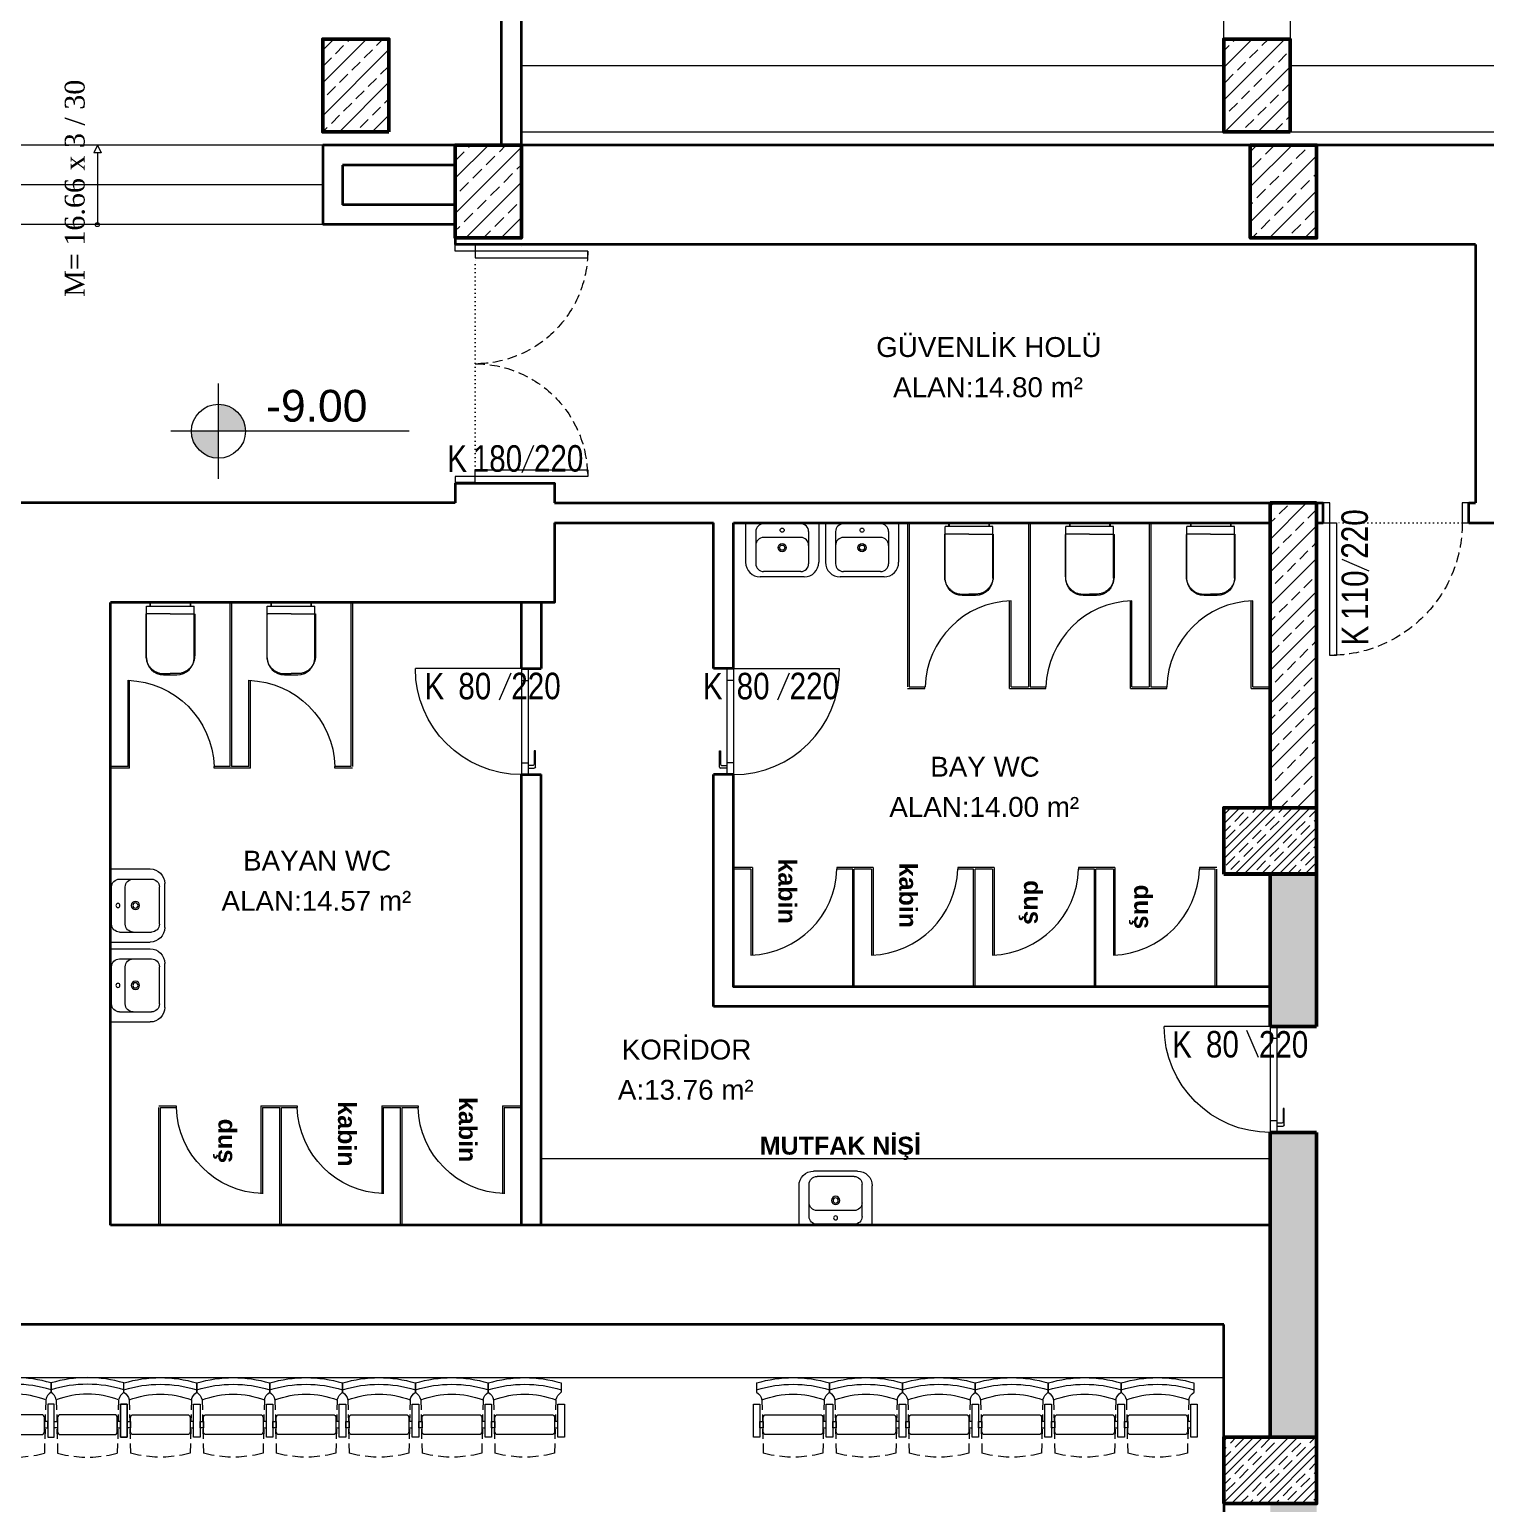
# Model space of a CAD drawing. Header units: millimetres. Extents: x -7453 to 3447, y 1740 to 11040.
# Drawn here: x -3210 to -2111, y 6289 to 7401 of the extents above; entities that cross this region are included whole.
import ezdxf
from ezdxf.enums import TextEntityAlignment as Align

# ---------------------------------------------------------------- set-up
doc = ezdxf.new("R2010")
doc.units = ezdxf.units.MM
doc.linetypes.add('ACAD_ISO07W100', pattern=[3, 0, -3])
doc.linetypes.add('DASHED', pattern=[0.75, 0.5, -0.25])
doc.layers.add('alan-İM', color=21, linetype='Continuous', plot=False)
for name, color, linetype, lineweight in [('betonarme-İM', 1, 'Continuous', 50), ('compact', 201, 'Continuous', 9), ('duvar-İM', 71, 'Continuous', 35), ('kapı-açılış-İM', 253, 'Continuous', 5), ('kapı-kesit-İM', 252, 'Continuous', 9), ('kapı-poz-İM', 115, 'Continuous', 0), ('kot-İM', 43, 'Continuous', 20), ('merdiven-İM', 251, 'Continuous', 20), ('tarama-b.a-İM', 8, 'Continuous', 9), ('tefriş-eşya-İM', 155, 'Continuous', 0), ('tefriş-vitrifiye-İM', 8, 'Continuous', 0), ('vitrifiye', 252, 'Continuous', 9), ('YAZI', 7, 'Continuous', 5), ('yazı-mekan-İM', 43, 'Continuous', 30)]:
    doc.layers.add(name, color=color, linetype=linetype, lineweight=lineweight)
doc.layers.add('kapıwc', color=3, linetype='Continuous')
doc.styles.add('ARIAL', font='arial.ttf')
doc.styles.get("Standard").update_dxf_attribs({"font": 'arial.ttf'})
doc.styles.add('YAZ-50', font='times.ttf', dxfattribs={"width": 0.9})
pattern_1 = [(45, (-88786.123, 105817.463), (-12.3743687, 12.3743687), []), (45, (-88773.749, 105817.463), (-12.3743687, 12.3743687), [8.75, -4.375])]

# ---------------------------------------------------------------- blocks, each defined once
blk = doc.blocks.new('konferans revit altlık_dwg_konf koltuk 2-393518-01_ 1_ KAT')
at = {"layer": 'tefriş-eşya-İM'}
for p, q in [((-0.235, -0.169), (-0.233, -0.242)), ((0.235, -0.169), (0.233, -0.242)), ((-0.232, -0.278), (-0.231, -0.33)), ((-0.225, -0.3), (-0.225, -0.41)), ((0.205, -0.28), (-0.205, -0.28)), ((0.225, -0.41), (0.225, -0.3)), ((0.232, -0.278), (0.231, -0.33)), ((-0.23, -0.388), (-0.228, -0.461)), ((-0.205, -0.43), (0.205, -0.43)), ((0.23, -0.388), (0.228, -0.461)), ((-0.227, -0.497), (-0.225, -0.57)), ((0.227, -0.497), (0.225, -0.57))]:
    blk.add_line(p, q, dxfattribs=at)
for points in [[(-0.275, -0.04), (-0.275, -0.093), (-0.275, -0.11)], [(0.275, -0.11), (0.275, -0.093), (0.275, -0.04)]]:
    blk.add_lwpolyline(points, dxfattribs=at)
for points in [[(-0.3, -0.2), (-0.3, -0.45), (-0.25, -0.45), (-0.25, -0.2)], [(0.25, -0.2), (0.25, -0.45), (0.3, -0.45), (0.3, -0.2)], [(-0.25, -0.33), (-0.225, -0.33), (-0.225, -0.38), (-0.25, -0.38)], [(0.25, -0.33), (0.225, -0.33), (0.225, -0.38), (0.25, -0.38)]]:
    blk.add_lwpolyline(points, close=True, dxfattribs=at)
for centre, radius, start, end in [((0, -0.966), 0.966, 73.4545, 106.5455), ((0, -0.961), 0.911, 72.4237, 107.5763), ((0, -0.961), 0.911, 72.4237, 107.5763), ((-0.324, -0.186), 0.0903, 11.16, 57.4402), ((0.324, -0.186), 0.0903, 122.5598, 168.84), ((0, -0.78), 0.655, 68.9609, 111.0391), ((-0.205, -0.3), 0.02, 90, 180), ((0.205, -0.3), 0.02, 0, 90), ((-0.205, -0.41), 0.02, 180, 270), ((0.205, -0.41), 0.02, 270, 0), ((0, 0.259), 0.859, 254.8129, 260.3355), ((0, 0.259), 0.859, 263.0968, 268.6194), ((0, 0.259), 0.859, 271.3806, 276.9032), ((0, 0.259), 0.859, 279.6645, 285.1871)]:
    blk.add_arc(centre, radius, start, end, dxfattribs=at)
blk = doc.blocks.new('KOLON KONFERANS')
at = {"layer": 'tarama-b.a-İM'}
h = blk.add_hatch(dxfattribs=at)
h.set_pattern_fill('ANSI33', color=256, scale=75, style=0)
h.set_pattern_definition([(45, (5, 1e-11), (-13.258252, 13.258252), []), (45, (18.258, 1e-11), (-13.258252, 13.258252), [9.375, -4.6875])])
h.paths.add_polyline_path([(32481, -70108.1), (32431, -70108.1), (32431, -70178.1), (32481, -70178.1)])
h = blk.add_hatch(dxfattribs=at)
h.set_pattern_fill('ANSI33', color=256, scale=75, style=0)
h.set_pattern_definition([(45, (-6191.761, 28331.088), (-13.258252, 13.258252), []), (45, (-6178.503, 28331.088), (-13.258252, 13.258252), [9.375, -4.6875])])
h.paths.add_polyline_path([(33031, -70108.1), (33081, -70108.1), (33081, -70178.1), (33031, -70178.1)])
h = blk.add_hatch(dxfattribs=at)
h.set_pattern_fill('ANSI33', color=256, scale=75, style=0)
h.set_pattern_definition([(45, (-6191.761, 28381.088), (-13.258252, 13.258252), []), (45, (-6178.503, 28381.088), (-13.258252, 13.258252), [9.375, -4.6875])])
h.paths.add_polyline_path([(33011, -70658.1), (33011, -70608.1), (33081, -70608.1), (33081, -70658.1)])
h = blk.add_hatch(dxfattribs=at)
h.set_pattern_fill('ANSI33', color=256, scale=75, style=0)
h.set_pattern_definition([(45, (-6191.761, 28366.088), (-13.258252, 13.258252), []), (45, (-6178.503, 28366.088), (-13.258252, 13.258252), [9.375, -4.6875])])
h.paths.add_polyline_path([(33011, -71133.1), (33011, -71083.1), (33081, -71083.1), (33081, -71133.1)])
at = {"layer": 'betonarme-İM'}
blk.add_lwpolyline([(32481, -70108.1), (32431, -70108.1), (32431, -70178.1), (32481, -70178.1)], close=True, dxfattribs=at)
at = {"layer": 'betonarme-İM', "elevation": 0}
for points in [[(33031, -70108.1), (33081, -70108.1), (33081, -70178.1), (33031, -70178.1)], [(33011, -70658.1), (33011, -70608.1), (33081, -70608.1), (33081, -70658.1)], [(33011, -71133.1), (33011, -71083.1), (33081, -71083.1), (33081, -71133.1)]]:
    blk.add_lwpolyline(points, close=True, dxfattribs=at)
blk = doc.blocks.new('SOYUNMA DUŞ KABİN')
at = {"layer": 'compact'}
for p, q in [((10369.6, 1284.5), (10369.6, 1297.6)), ((10370.8, 1283.3), (10370.8, 1297.6)), ((10369.6, 1284.5), (10304.6, 1284.5)), ((10370.8, 1283.3), (10304.6, 1283.3)), ((10369.6, 1207.6), (10369.6, 1219.5)), ((10370.8, 1219.5), (10369.6, 1219.5)), ((10370.8, 1206.4), (10370.8, 1219.5)), ((10280.8, 1207.6), (10369.6, 1207.6)), ((10280.8, 1206.4), (10369.6, 1206.4))]:
    blk.add_line(p, q, dxfattribs=at)
blk.add_arc((10371.7, 1286.6), 67.1, 181.8059, 268.1941, dxfattribs=at)
blk = doc.blocks.new('kapıwc')
at = {"layer": 'kapıwc', "lineweight": 18}
for p, q in [((0, 80), (5, 80)), ((0, 0), (0, 80)), ((5, 0), (5, 80)), ((0, 71.1), (5, 71.1)), ((5, 75.2), (9.7, 75.2)), ((8.8, 73), (5, 73)), ((9.7, 62), (9.7, 72.1)), ((10.6, 74.3), (10.6, 62)), ((10.6, 62), (9.7, 62)), ((0, 0), (-80, 0)), ((0, 8.9), (5, 8.9)), ((0, 0), (5, 0))]:
    blk.add_line(p, q, dxfattribs=at)
for centre, radius, start, end in [((0, 0), 80, 90, 180), ((8.8, 72.1), 0.889, 0, 90), ((9.7, 74.3), 0.889, 0, 90)]:
    blk.add_arc(centre, radius, start, end, dxfattribs=at)
blk = doc.blocks.new('DAİRE ETİKET İM')
at = {"layer": 'yazı-mekan-İM', "style": 'ARIAL'}
blk.add_attdef('DAİRENO', text='', height=15, dxfattribs=at).set_placement((50, 2.8), align=Align.CENTER)
at = {"layer": 'yazı-mekan-İM'}
blk.add_attdef('ALAN:', text='', height=15, dxfattribs=at).set_placement((49.4, -27.6), align=Align.CENTER)
blk = doc.blocks.new('kot plan 100')
h = blk.add_hatch(color=256)
h.paths.add_polyline_path([(0, 20.4), (0, 0), (20.4, 0, 0.414214)])
h.paths.add_polyline_path([(0, 0), (-20.4, 0, 0.414214), (0, -20.4)])
at = {"ltscale": 500}
for points in [[(0, -36), (0, 36)], [(144, 0), (-36, 0)]]:
    blk.add_lwpolyline(points, dxfattribs=at)
blk.add_circle((0, 0), 20.4)
at = {"style": 'ARIAL'}
blk.add_attdef('INCE_KOT', (36, 7.2), '', height=36, dxfattribs=at)
blk.add_attdef('KALIN_KOT', text='', height=36, dxfattribs=at).set_placement((36, -7.2), align=Align.TOP_LEFT)
blk = doc.blocks.new('KAPI ETİKET 100')
blk.add_lwpolyline([(-19.9, 65.2), (0.6, 56.3)])
at = {"width": 0.8}
blk.add_attdef('000', text='', height=20, rotation=90, dxfattribs=at).set_placement((-20.2, 84.1), align=Align.TOP_CENTER)
blk.add_attdef('000', text='', height=20, rotation=90, dxfattribs=at).set_placement((-0.1, 37.9), align=Align.CENTER)
blk.add_attdef('K', text='', height=20, rotation=90, dxfattribs=at).set_placement((-10, 7.5), align=Align.MIDDLE_CENTER)
blk = doc.blocks.new('15-180')
at = {"layer": 'duvar-İM'}
for points in [[(0, 15), (0, 0)], [(180, 15), (180, 0)]]:
    blk.add_lwpolyline(points, dxfattribs=at)
at = {"layer": 'kapı-açılış-İM', "linetype": 'ACAD_ISO07W100'}
blk.add_line((10, 15), (170, 15), dxfattribs=at)
at = {"layer": 'kapı-açılış-İM', "color": 30, "linetype": 'DASHED', "ltscale": 15}
for centre, radius, start, end in [((5.3, 15.1), 84.7, 359.9255, 90.1801), ((175, 15), 85, 90, 180)]:
    blk.add_arc(centre, radius, start, end, dxfattribs=at)
at = {"layer": 'kapı-kesit-İM', "color": 30}
for points in [[(5, 15), (10, 15), (10, 100), (5, 100)], [(175, 15), (170, 15), (170, 100), (175, 100)]]:
    blk.add_lwpolyline(points, close=True, dxfattribs=at)
at = {"layer": 'kapı-kesit-İM', "color": 84}
for points in [[(5, 0), (0, 0), (0, 15), (5, 15)], [(175, 0), (180, 0), (180, 15), (175, 15)]]:
    blk.add_lwpolyline(points, close=True, dxfattribs=at)
blk = doc.blocks.new('VİT-B-KLOZET')
at = {"layer": 'vitrifiye'}
for p, q in [((-16.8, 44.1), (-16.5, 44.6)), ((-16.5, 44.6), (-16.2, 45.1)), ((-16.2, 45.1), (-15.9, 45.6)), ((-15.9, 45.6), (-15.5, 46)), ((-15.5, 46), (-15.2, 46.4)), ((-15.2, 46.4), (-14.9, 46.8)), ((-14.9, 46.8), (-14.5, 47.1)), ((-14.5, 47.1), (-14.1, 47.5)), ((-14.1, 47.5), (-13.7, 47.9)), ((-13.7, 47.9), (-13.3, 48.2)), ((-13.3, 48.2), (-12.8, 48.6)), ((-12.8, 48.6), (-12.4, 48.9)), ((-12.4, 48.9), (-11.9, 49.2)), ((-11.9, 49.2), (-11.4, 49.5)), ((-11.4, 49.5), (-10.9, 49.7)), ((-10.9, 49.7), (-10.4, 50)), ((-10.4, 50), (-9.8, 50.2)), ((-9.8, 50.2), (-9.3, 50.4)), ((-9.3, 50.4), (-8.8, 50.5)), ((-8.8, 50.5), (-8.2, 50.7)), ((-8.2, 50.7), (-7.7, 50.8)), ((-7.7, 50.8), (-7.1, 50.9)), ((-7.1, 50.9), (-6.5, 51)), ((-6.5, 51), (-6.2, 51)), ((-6.2, 51), (-5.8, 51)), ((-5.8, 51), (-5.4, 51)), ((-5.4, 51), (-5.1, 51)), ((-5.1, 51), (-0.1, 51)), ((5, 52), (-5, 52)), ((5, 52), (-5, 52)), ((4.9, 51), (-0.1, 51)), ((5.3, 51), (4.9, 51)), ((5.7, 51), (5.3, 51)), ((6.1, 51), (5.7, 51)), ((6.4, 51), (6.1, 51)), ((7, 50.9), (6.4, 51)), ((7.6, 50.8), (7, 50.9)), ((8.1, 50.7), (7.6, 50.8)), ((8.7, 50.5), (8.1, 50.7)), ((9.2, 50.4), (8.7, 50.5)), ((9.7, 50.2), (9.2, 50.4)), ((10.2, 50), (9.7, 50.2)), ((10.7, 49.7), (10.2, 50)), ((11.3, 49.5), (10.7, 49.7)), ((11.8, 49.2), (11.3, 49.5)), ((12.2, 48.9), (11.8, 49.2)), ((12.7, 48.6), (12.2, 48.9)), ((13.2, 48.2), (12.7, 48.6)), ((13.6, 47.9), (13.2, 48.2)), ((14, 47.5), (13.6, 47.9)), ((14.4, 47.1), (14, 47.5)), ((14.7, 46.9), (14.4, 47.1)), ((14.9, 46.6), (14.7, 46.9)), ((15.2, 46.3), (14.9, 46.6)), ((15.4, 46), (15.2, 46.3)), ((15.8, 45.6), (15.4, 46)), ((16.1, 45.1), (15.8, 45.6)), ((16.4, 44.6), (16.1, 45.1)), ((16.7, 44.1), (16.4, 44.6)), ((-18.5, 37.6), (-18.4, 38.2)), ((-18.5, 6.3), (-18.5, 37.6)), ((-18.4, 39.3), (-18.3, 39.9)), ((-18.4, 38.8), (-18.4, 39.3)), ((-18.4, 38.2), (-18.4, 38.8)), ((-18.3, 39.9), (-18.2, 40.4)), ((-18.2, 40.4), (-18, 41)), ((-18, 41), (-17.9, 41.5)), ((-18, 39), (-18, 0)), ((-17.9, 41.5), (-17.7, 42.1)), ((-17.7, 42.1), (-17.5, 42.6)), ((-17.5, 42.6), (-17.3, 43.1)), ((-17.3, 43.1), (-17.1, 43.6)), ((-17.1, 43.6), (-16.8, 44.1)), ((16.9, 43.6), (16.7, 44.1)), ((17.2, 43.1), (16.9, 43.6)), ((17.4, 42.6), (17.2, 43.1)), ((17.6, 42.1), (17.4, 42.6)), ((17.8, 41.5), (17.6, 42.1)), ((17.9, 41), (17.8, 41.5)), ((18, 40.4), (17.9, 41)), ((18.2, 39.9), (18, 40.4)), ((18, 39), (18, 0)), ((18.2, 39.3), (18.2, 39.9)), ((18.3, 38.8), (18.2, 39.3)), ((18.3, 38.2), (18.3, 38.8)), ((18.3, 37.6), (18.3, 38.2)), ((18.3, 6.3), (18.3, 37.6)), ((-18.5, 6.2), (-18.5, 6.3)), ((-18.4, 6.1), (-18.5, 6.2)), ((-18.4, 6), (-18.4, 6.1)), ((-18.3, 6), (-18.4, 6)), ((-18.3, 5.9), (-18.3, 6)), ((-18.2, 5.9), (-18.3, 5.9)), ((-18.2, 5.8), (-18.2, 5.9)), ((-18.1, 5.8), (-18.2, 5.8)), ((-18, 5.8), (-18.1, 5.8)), ((-18.1, 5.8), (-18.1, 5.8)), ((-18, 5.8), (-18, 5.8)), ((-18, 5.8), (-17.9, 5.8)), ((18, 0), (-18, 0)), ((-17.9, 5.8), (-17.8, 5.8)), ((-17.9, 5.8), (-17.9, 5.8)), ((-17.8, 5.9), (-17.7, 5.9)), ((-17.8, 5.8), (-17.8, 5.9)), ((-17.7, 5.9), (-17.7, 5.9)), ((-17.7, 5.9), (-17.7, 5.9)), ((-17.6, 5.9), (-17.7, 5.9)), ((-17.5, 5.9), (-17.6, 5.9)), ((-17.4, 5.9), (-17.5, 5.9)), ((-17.3, 5.9), (-17.4, 5.9)), ((-17.2, 5.9), (-17.3, 5.9)), ((-17.1, 5.9), (-17.2, 5.9)), ((-16.9, 5.9), (-17.1, 5.9)), ((-11.3, 5.9), (-16.9, 5.9)), ((-5.7, 5.9), (-11.3, 5.9)), ((-0.1, 5.9), (-5.7, 5.9)), ((-0.1, 6), (-0.1, 6)), ((-0.1, 6), (-0.1, 6)), ((-0.1, 5.9), (5.6, 5.9)), ((5.6, 5.9), (11.2, 5.9)), ((11.2, 5.9), (16.8, 5.9)), ((16.8, 5.9), (16.9, 5.9)), ((16.9, 5.9), (17.1, 5.9)), ((17.1, 5.9), (17.2, 5.9)), ((17.2, 5.9), (17.3, 5.9)), ((17.3, 5.9), (17.4, 5.9)), ((17.4, 5.9), (17.5, 5.9)), ((17.5, 5.9), (17.6, 5.9)), ((17.5, 5.9), (17.5, 5.9)), ((17.6, 5.9), (17.6, 5.9)), ((17.7, 5.9), (17.6, 5.9)), ((17.7, 5.8), (17.7, 5.9)), ((17.7, 5.8), (17.7, 5.8)), ((17.8, 5.8), (17.7, 5.8)), ((17.8, 5.8), (17.9, 5.8)), ((17.8, 5.8), (17.8, 5.8)), ((17.9, 5.8), (17.9, 5.8)), ((17.9, 5.8), (18, 5.8)), ((18, 5.8), (18.1, 5.9)), ((18, 5.8), (18, 5.8)), ((18.1, 5.9), (18.2, 5.9)), ((18.2, 5.9), (18.2, 6)), ((18.2, 6), (18.3, 6)), ((18.3, 6.2), (18.3, 6.3)), ((18.3, 6.1), (18.3, 6.2)), ((18.3, 6), (18.3, 6.1))]:
    blk.add_line(p, q, dxfattribs=at)
for points in [[(-15.3, -2.8), (-15.3, 0)], [(-15, -2.8), (-15, 0)], [(15, -2.8), (15, 0)], [(15.3, -2.8), (15.3, 0)]]:
    blk.add_lwpolyline(points, dxfattribs=at)
for centre, start, end in [((-5, 39), 90, 180), ((-5, 39), 90, 180), ((5, 39), 0, 90), ((5, 39), 0, 18.901), ((5, 39), 0, 18.901)]:
    blk.add_arc(centre, 13, start, end, dxfattribs=at)
blk = doc.blocks.new('compact')
at = {"layer": 'compact'}
for p, q in [((123.8, 73.1), (123.8, 86.2)), ((125, 71.9), (125, 86.2)), ((123.8, 73.1), (58.8, 73.1)), ((125, 71.9), (58.8, 71.9)), ((123.8, -3.8), (123.8, 8.1)), ((125, 8.1), (123.8, 8.1)), ((125, -5), (125, 8.1)), ((0, -3.8), (123.8, -3.8)), ((0, -5), (123.8, -5))]:
    blk.add_line(p, q, dxfattribs=at)
blk.add_arc((125.9, 75.2), 67.1, 181.8059, 268.1941, dxfattribs=at)
blk = doc.blocks.new('okul 15-110')
at = {"layer": 'duvar-İM'}
for points in [[(0, 15), (0, 0)], [(110, 15), (110, 0)]]:
    blk.add_lwpolyline(points, dxfattribs=at)
at = {"layer": 'kapı-açılış-İM', "linetype": 'ACAD_ISO07W100'}
blk.add_line((105, 15), (10, 15), dxfattribs=at)
at = {"layer": 'kapı-açılış-İM', "color": 30, "linetype": 'DASHED', "ltscale": 15}
blk.add_arc((5, 15), 100, 0, 90, dxfattribs=at)
at = {"layer": 'kapı-kesit-İM', "color": 30}
blk.add_lwpolyline([(5, 15), (10, 15), (10, 115), (5, 115)], close=True, dxfattribs=at)
at = {"layer": 'kapı-kesit-İM', "color": 84}
for points in [[(5, 0), (0, 0), (0, 15), (5, 15)], [(110, 0), (105, 0), (105, 15), (110, 15)]]:
    blk.add_lwpolyline(points, close=True, dxfattribs=at)
blk = doc.blocks.new('VİT-55lik-LAV')
at = {"layer": 'vitrifiye'}
for p, q in [((0, 0), (0, -29.75)), ((0, 0), (0, -29.75)), ((55.25, 0), (55.25, -29.75)), ((7.65, -6.63), (7.65, -30.855)), ((47.6, -6.63), (47.6, -30.855))]:
    blk.add_line(p, q, dxfattribs=at)
at = {"layer": 'vitrifiye', "linetype": 'Continuous'}
for p, q in [((55.25, 0), (0, 0)), ((41.65, -0.68), (13.6, -0.68)), ((41.65, -11.05), (13.6, -11.05)), ((44.2, -40.8), (11.05, -40.8)), ((41.65, -36.805), (13.6, -36.805))]:
    blk.add_line(p, q, dxfattribs=at)
at = {"layer": 'vitrifiye'}
for centre, radius in [((27.625, -5.525), 1.53), ((27.625, -18.7), 3.103), ((27.625, -18.7), 1.955)]:
    blk.add_circle(centre, radius, dxfattribs=at)
for centre, radius, start, end in [((13.6, -6.63), 5.95, 90, 180), ((13.6, -17), 5.95, 90, 180), ((41.65, -6.63), 5.95, 0, 90), ((41.65, -17), 5.95, 0, 90), ((11.05, -29.75), 11.05, 180, 270), ((11.05, -29.75), 11.05, 180, 270), ((13.6, -30.855), 5.95, 180, 270), ((41.65, -30.855), 5.95, 270, 0), ((44.2, -29.75), 11.05, 270, 0)]:
    blk.add_arc(centre, radius, start, end, dxfattribs=at)

msp = doc.modelspace()

# ---------------------------------------------------------------- hatches: boundary and pattern name
at = {"layer": 'tarama-b.a-İM'}
h = msp.add_hatch(dxfattribs=at)
h.set_pattern_fill('ANSI33', color=256, scale=70, style=0)
h.set_pattern_definition(pattern_1)
h.paths.add_polyline_path([(-2988.78, 7323.56), (-2938.78, 7323.56), (-2938.78, 7393.56), (-2988.78, 7393.56)])
h = msp.add_hatch(dxfattribs=at)
h.set_pattern_fill('ANSI33', color=256, scale=70, style=0)
h.set_pattern_definition(pattern_1)
h.paths.add_polyline_path([(-2308.78, 7323.56), (-2258.78, 7323.56), (-2258.78, 7393.56), (-2308.78, 7393.56)])
h = msp.add_hatch(dxfattribs=at)
h.set_pattern_fill('ANSI33', color=256, scale=70, style=0)
h.set_pattern_definition([(45, (-91498.535, 104792.777), (-12.3743687, 12.3743687), []), (45, (-91486.16, 104792.777), (-12.3743687, 12.3743687), [8.75, -4.375])])
h.paths.add_polyline_path([(-2273.78, 7043.56), (-2273.78, 6813.56), (-2238.78, 6813.56), (-2238.78, 7043.56)])
h = msp.add_hatch(dxfattribs=at)
h.set_pattern_fill('ANSI33', color=256, scale=70, style=0)
h.set_pattern_definition([(45, (-91498.535, 104792.777), (-12.3743687, 12.3743687), []), (45, (-91486.16, 104792.777), (-12.3743687, 12.3743687), [8.75, -4.375])])
h.paths.add_polyline_path([(-2273.78, 7043.56), (-2273.78, 6813.56), (-2238.78, 6813.56), (-2238.78, 7043.56)])
h = msp.add_hatch(dxfattribs=at)
h.set_pattern_fill('ANSI33', color=256, scale=75, style=0)
h.set_pattern_definition([(45, (-41511.535, 105802.777), (-13.258252, 13.258252), []), (45, (-41498.276, 105802.777), (-13.258252, 13.258252), [9.375, -4.6875])])
h.paths.add_polyline_path([(-2308.78, 6763.56), (-2308.78, 6813.56), (-2238.78, 6813.56), (-2238.78, 6763.56)])
h = msp.add_hatch(dxfattribs=at)
h.set_pattern_fill('ANSI33', color=256, scale=75, style=0)
h.set_pattern_definition([(45, (-12414.44, 142253.633), (-13.2582521, 13.2582521), []), (45, (-12401.181, 142253.633), (-13.2582521, 13.2582521), [9.375, -4.6875])])
h.paths.add_polyline_path([(-2238.78, 6763.56), (-2273.78, 6763.56), (-2273.78, 6648.56), (-2238.78, 6648.56)])
h.paths.add_polyline_path([(-2238.78, 6338.56), (-2273.78, 6338.56), (-2273.78, 6568.56), (-2238.78, 6568.56)])
h.paths.add_polyline_path([(-2238.78, 5871.06), (-2273.78, 5871.06), (-2273.78, 6288.56), (-2238.78, 6288.56)])
h.paths.add_polyline_path([(-2238.78, 5403.56), (-2273.78, 5403.56), (-2273.78, 5821.06), (-2238.78, 5821.06)])
h.paths.add_polyline_path([(-2238.78, 4928.56), (-2273.78, 4928.56), (-2273.78, 5353.56), (-2238.78, 5353.56)])
h.paths.add_polyline_path([(-2238.78, 4583.56), (-2273.78, 4583.56), (-2273.78, 4878.56), (-2238.78, 4878.56)])
h.paths.add_polyline_path([(-2238.78, 4448.56), (-2273.78, 4448.56), (-2273.78, 4473.56), (-2238.78, 4473.56)])
h = msp.add_hatch(dxfattribs=at)
h.set_pattern_fill('ANSI33', color=256, scale=75, style=0)
h.set_pattern_definition([(45, (-12379.44, 129454.781), (-13.2582521, 13.2582521), []), (45, (-12366.181, 129454.781), (-13.2582521, 13.2582521), [9.375, -4.6875])])
h.paths.add_polyline_path([(-2238.78, 6648.56), (-2273.78, 6648.56), (-2273.78, 6763.56), (-2238.78, 6763.56)])
h.paths.add_polyline_path([(-2238.78, 6338.56), (-2273.78, 6338.56), (-2273.78, 6568.56), (-2238.78, 6568.56)])
h.paths.add_polyline_path([(-2238.78, 5871.06), (-2273.78, 5871.06), (-2273.78, 6288.56), (-2238.78, 6288.56)])
h.paths.add_polyline_path([(-2238.78, 5403.56), (-2273.78, 5403.56), (-2273.78, 5821.06), (-2238.78, 5821.06)])
h.paths.add_polyline_path([(-2238.78, 4928.56), (-2273.78, 4928.56), (-2273.78, 5353.56), (-2238.78, 5353.56)])
h.paths.add_polyline_path([(-2238.78, 4583.56), (-2273.78, 4583.56), (-2273.78, 4878.56), (-2238.78, 4878.56)])
h.paths.add_polyline_path([(-2273.78, 4448.56), (-2253.78, 4448.56), (-2253.78, 4448.56), (-2238.78, 4448.56), (-2238.78, 4473.56), (-2273.78, 4473.56)])
h = msp.add_hatch(dxfattribs=at)
h.set_pattern_fill('ANSI33', color=256, scale=75, style=0)
h.set_pattern_definition([(45, (-41511.535, 105787.777), (-13.258252, 13.258252), []), (45, (-41498.276, 105787.777), (-13.258252, 13.258252), [9.375, -4.6875])])
h.paths.add_polyline_path([(-2308.78, 6288.56), (-2308.78, 6338.56), (-2238.78, 6338.56), (-2238.78, 6288.56)])

# ---------------------------------------------------------------- linework, layer by layer
at = {"layer": 'alan-İM', "elevation": 0}
msp.add_lwpolyline([(-2838.78, 7236.94), (-2838.78, 7236.94), (-2838.78, 7236.94)], dxfattribs=at)
at = {"layer": 'betonarme-İM'}
for p, q in [((-2238.78, 7043.56, 0), (-2273.78, 7043.56, 0)), ((-2273.78, 7043.56, 0), (-2273.78, 6813.56, 0)), ((-2273.78, 6813.56, 0), (-2273.78, 7043.56, 0)), ((-2273.78, 7043.56, 0), (-2238.78, 7043.56, 0)), ((-2238.78, 7043.56, 0), (-2238.78, 6813.56, 0)), ((-2238.78, 7043.56, 0), (-2238.78, 6813.56, 0))]:
    msp.add_line(p, q, dxfattribs=at)
at = {"layer": 'betonarme-İM', "elevation": 0}
for points in [[(-2938.78, 7323.56), (-2988.78, 7323.56), (-2988.78, 7393.56), (-2938.78, 7393.56)], [(-2258.78, 7323.56), (-2308.78, 7323.56), (-2308.78, 7393.56), (-2258.78, 7393.56)], [(-2838.78, 7313.56), (-2888.78, 7313.56), (-2888.78, 7243.56), (-2838.78, 7243.56)], [(-2288.78, 7313.56), (-2238.78, 7313.56), (-2238.78, 7243.56), (-2288.78, 7243.56)], [(-2308.78, 6763.56), (-2308.78, 6813.56), (-2238.78, 6813.56), (-2238.78, 6763.56)], [(-2308.78, 6288.56), (-2308.78, 6338.56), (-2238.78, 6338.56), (-2238.78, 6288.56)]]:
    msp.add_lwpolyline(points, close=True, dxfattribs=at)
for points in [[(-2273.78, 6763.56), (-2273.78, 6648.56)], [(-2273.78, 6648.56), (-2273.78, 6763.56)], [(-2238.78, 6763.56), (-2238.78, 6648.56)], [(-2238.78, 6648.56), (-2238.78, 6763.56)], [(-2273.78, 6648.56), (-2238.78, 6648.56)], [(-2273.78, 6648.56), (-2238.78, 6648.56)], [(-2273.78, 6568.56), (-2238.78, 6568.56)], [(-2273.78, 6568.56), (-2273.78, 6338.56)], [(-2273.78, 6338.56), (-2273.78, 6568.56)], [(-2273.78, 6568.56), (-2238.78, 6568.56)], [(-2238.78, 6568.56), (-2238.78, 6338.56)], [(-2238.78, 6338.56), (-2238.78, 6568.56)]]:
    msp.add_lwpolyline(points, dxfattribs=at)
at = {"layer": 'duvar-İM'}
for p, q in [((-2838.78, 7313.56), (-2838.78, 8053.56)), ((-2853.78, 7313.56), (-2853.78, 8038.56)), ((-2988.78, 7313.56, 0), (-2988.78, 7253.56, 0)), ((-2888.78, 7313.56, 0), (-2988.78, 7313.56, 0)), ((-2288.78, 7313.56, 0), (-2838.78, 7313.56, 0)), ((-2670.116, 7313.56, 0), (-2838.78, 7313.56, 0)), ((-1688.78, 7313.56), (-2238.78, 7313.56, 0)), ((-2973.78, 7298.56, 0), (-2973.78, 7268.56, 0)), ((-2888.78, 7298.56, 0), (-2973.78, 7298.56, 0)), ((-2888.78, 7268.56, 0), (-2973.78, 7268.56, 0)), ((-2888.78, 7253.56, 0), (-2988.78, 7253.56, 0)), ((-2888.78, 7243.56, 0), (-2888.78, 7238.693, 0)), ((-2118.78, 7238.56, 0), (-2888.78, 7238.56, 0)), ((-2118.78, 7238.56, 0), (-2118.78, 7043.56, 0)), ((-2888.78, 7058.56, 0), (-2888.78, 7043.56, 0)), ((-2888.78, 7043.56, 0), (-3223.78, 7043.56, 0)), ((-2813.78, 7043.56, 0), (-2273.78, 7043.56, 0)), ((-2238.78, 7043.56, 0), (-2233.78, 7043.56, 0)), ((-2123.78, 7043.56, 0), (-2118.78, 7043.56, 0)), ((-2813.78, 7028.56, 0), (-2693.78, 7028.56, 0)), ((-2693.78, 6918.56, 0), (-2693.78, 7028.56, 0)), ((-2678.78, 6918.56, 0), (-2678.78, 7028.56, 0)), ((-2678.78, 7028.56, 0), (-2273.78, 7028.56, 0)), ((-2238.78, 7028.56, 0), (-2233.78, 7028.56, 0)), ((-2123.78, 7028.56, 0), (-2103.78, 7028.56, 0)), ((-3148.78, 6498.56, 0), (-3148.78, 6968.56, 0)), ((-2838.78, 6918.56, 0), (-2838.78, 6968.56, 0)), ((-2823.78, 6968.56, 0), (-2823.78, 6918.56, 0)), ((-2838.78, 6918.56, 0), (-2823.78, 6918.56, 0)), ((-2678.78, 6918.56, 0), (-2693.78, 6918.56, 0)), ((-2838.78, 6498.56, 0), (-2838.78, 6838.56, 0)), ((-2838.78, 6838.56, 0), (-2823.78, 6838.56, 0)), ((-2823.78, 6498.56, 0), (-2823.78, 6838.56, 0)), ((-2693.78, 6663.56, 0), (-2693.78, 6838.56, 0)), ((-2678.78, 6838.56, 0), (-2693.78, 6838.56, 0)), ((-2273.78, 6663.56, 0), (-2693.78, 6663.56, 0)), ((-2273.78, 6498.56, 0), (-3148.78, 6498.56, 0)), ((-2308.78, 6423.56, 0), (-3223.78, 6423.56, 0))]:
    msp.add_line(p, q, dxfattribs=at)
at = {"layer": 'duvar-İM', "elevation": 0}
for points in [[(-2888.78, 7058.56), (-2813.78, 7058.56), (-2813.78, 7043.56)], [(-2813.78, 7028.56), (-2813.78, 6968.56), (-3148.78, 6968.56)], [(-2273.78, 6678.56), (-2678.78, 6678.56), (-2678.78, 6838.56)], [(-2308.78, 6338.56), (-2308.78, 6423.56)], [(-2308.78, 6338.56), (-2308.78, 6423.56)], [(-2308.78, 6288.56), (-2308.78, 5871.06)]]:
    msp.add_lwpolyline(points, dxfattribs=at)
at = {"layer": 'merdiven-İM'}
for p, q in [((-2988.78, 7313.56, 0), (-3328.78, 7313.56, 0)), ((-3158.78, 7313.56, 0), (-3161.527, 7307.669, 0)), ((-3156.033, 7307.669, 0), (-3161.527, 7307.669, 0)), ((-3158.78, 7313.56, 0), (-3156.033, 7307.669, 0)), ((-3158.78, 7307.56, 0), (-3158.78, 7253.56, 0)), ((-2988.78, 7283.56, 0), (-3328.78, 7283.56, 0)), ((-2988.78, 7253.56, 0), (-3328.78, 7253.56, 0))]:
    msp.add_line(p, q, dxfattribs=at)
at = {"layer": 'merdiven-İM', "elevation": 0}
msp.add_lwpolyline([(-3968.78, 6383.56), (-2308.78, 6383.56)], dxfattribs=at)
msp.add_lwpolyline([(-3968.78, 6383.56), (-2308.78, 6383.56)], dxfattribs=at)
at = {"layer": 'merdiven-İM'}
msp.add_circle((-3158.78, 7253.56, 0), 1.5, dxfattribs=at)
at = {"layer": 'tefriş-eşya-İM'}
for p, q in [((-2838.78, 7373.56, 0), (-2308.78, 7373.56, 0)), ((-2258.78, 7373.56, 0), (-1653.78, 7373.56, 0)), ((-2838.78, 7323.56, 0), (-2308.78, 7323.56, 0)), ((-2838.78, 7323.56, 0), (-2308.78, 7323.56, 0)), ((-2838.78, 7323.56, 0), (-2308.78, 7323.56, 0)), ((-2258.78, 7323.56, 0), (-1653.78, 7323.56, 0)), ((-2258.78, 7323.56, 0), (-1653.78, 7323.56, 0)), ((-2258.78, 7323.56, 0), (-1653.78, 7323.56, 0))]:
    msp.add_line(p, q, dxfattribs=at)
at = {"layer": 'tefriş-eşya-İM', "elevation": 0}
msp.add_lwpolyline([(-2308.78, 7393.56), (-2308.78, 7753.56), (-2258.78, 7753.56), (-2258.78, 7393.56)], dxfattribs=at)
at = {"layer": 'tefriş-vitrifiye-İM'}
msp.add_line((-2273.78, 6548.56, 0), (-2823.78, 6548.56, 0), dxfattribs=at)

# ---------------------------------------------------------------- block references
msp.add_blockref('KOLON KONFERANS', (-35319.773, 77421.689))
at = {"extrusion": (0, 0, -1), "yscale": 99.9999999998335, "zscale": -99.9999999998335}
for p, xscale in [((3221.28, 6383.56, 0), -99.9999999998335), ((3166.28, 6383.56, 0), -99.9999999998335), ((3111.28, 6383.56, 0), 99.9999999998335), ((3056.28, 6383.56, 0), 99.9999999998335), ((3001.28, 6383.56, 0), 99.9999999998335), ((2946.28, 6383.56, 0), 99.9999999998335), ((2891.28, 6383.56, 0), 99.9999999998335), ((2836.28, 6383.56, 0), 99.9999999998335), ((2633.78, 6383.56, 0), 99.9999999998335), ((2633.78, 6383.56, 0), 99.9999999998335), ((2578.78, 6383.56, 0), 99.9999999998335), ((2578.78, 6383.56, 0), 99.9999999998335), ((2523.78, 6383.56, 0), 99.9999999998335), ((2523.78, 6383.56, 0), 99.9999999998335), ((2468.78, 6383.56, 0), 99.9999999998335), ((2468.78, 6383.56, 0), 99.9999999998335), ((2413.78, 6383.56, 0), 99.9999999998335), ((2413.78, 6383.56, 0), 99.9999999998335), ((2358.78, 6383.56, 0), 99.9999999998335), ((2358.78, 6383.56, 0), 99.9999999998335)]:
    msp.add_blockref('konferans revit altlık_dwg_konf koltuk 2-393518-01_ 1_ KAT', p, dxfattribs=dict(at, xscale=xscale))
at = {"layer": 'compact'}
for name, p, rotation in [('compact', (-2542.38, 7028.56, 0), 270), ('compact', (-2451.18, 7028.56, 0), 270), ('compact', (-2359.98, 7028.56, 0), 270), ('SOYUNMA DUŞ KABİN', (-1381.219, -3602.262, 0), 90), ('SOYUNMA DUŞ KABİN', (-1290.019, -3602.262, 0), 90), ('SOYUNMA DUŞ KABİN', (-1198.819, -3602.262, 0), 90), ('SOYUNMA DUŞ KABİN', (-1107.619, -3602.262, 0), 90)]:
    msp.add_blockref(name, p, dxfattribs=dict(at, rotation=rotation))
at = {"layer": 'compact', "xscale": -1}
for name, p, rotation in [('compact', (-3062.58, 6968.56, 0), 90), ('compact', (-2971.38, 6968.56, 0), 90), ('SOYUNMA DUŞ KABİN', (-4318.741, -3782.262, 0), 270), ('SOYUNMA DUŞ KABİN', (-4227.541, -3782.262, 0), 270), ('SOYUNMA DUŞ KABİN', (-4136.341, -3782.262, 0), 270)]:
    msp.add_blockref(name, p, dxfattribs=dict(at, rotation=rotation))
at = {"layer": 'kapı-kesit-İM', "xscale": -1}
for name, p, rotation in [('15-180', (-2888.78, 7058.56, 0), 270), ('okul 15-110', (-2233.78, 7043.56, 0), 180)]:
    msp.add_blockref(name, p, dxfattribs=dict(at, rotation=rotation))
at = {"layer": 'kapı-poz-İM'}
ref = msp.add_blockref('KAPI ETİKET 100', (-2894.799, 7067.011, 0), dxfattribs=dict(at, rotation=270))
ref.add_attrib('K', 'K', dxfattribs={"layer": '0', "height": 20, "width": 0.8}).set_placement((-2887.344, 7077.011, 0), align=Align.MIDDLE_CENTER)
ref.add_attrib('000', '180', dxfattribs={"layer": '0', "height": 20, "width": 0.8}).set_placement((-2856.886, 7067.109, 0), align=Align.CENTER)
ref.add_attrib('000', '220', dxfattribs={"layer": '0', "height": 20, "width": 0.8}).set_placement((-2810.712, 7087.214, 0), align=Align.TOP_CENTER)
ref = msp.add_blockref('KAPI ETİKET 100', (-2199.83, 6936.064, 0), dxfattribs=at)
ref.add_attrib('K', 'K', dxfattribs={"layer": '0', "height": 20, "rotation": 90, "width": 0.8}).set_placement((-2209.83, 6943.518, 0), align=Align.MIDDLE_CENTER)
ref.add_attrib('000', '110', dxfattribs={"layer": '0', "height": 20, "rotation": 90, "width": 0.8}).set_placement((-2199.928, 6973.976, 0), align=Align.CENTER)
ref.add_attrib('000', '220', dxfattribs={"layer": '0', "height": 20, "rotation": 90, "width": 0.8}).set_placement((-2220.033, 7020.15, 0), align=Align.TOP_CENTER)
ref = msp.add_blockref('KAPI ETİKET 100', (-2911.893, 6895.275, 0), dxfattribs=dict(at, rotation=270))
ref.add_attrib('K', 'K', dxfattribs={"layer": '0', "height": 20, "width": 0.8}).set_placement((-2904.439, 6905.275, 0), align=Align.MIDDLE_CENTER)
ref.add_attrib('000', '80', dxfattribs={"layer": '0', "height": 20, "width": 0.8}).set_placement((-2873.981, 6895.372, 0), align=Align.CENTER)
ref.add_attrib('000', '220', dxfattribs={"layer": '0', "height": 20, "width": 0.8}).set_placement((-2827.807, 6915.478, 0), align=Align.TOP_CENTER)
ref = msp.add_blockref('KAPI ETİKET 100', (-2701.847, 6895.275, 0), dxfattribs=dict(at, rotation=270))
ref.add_attrib('K', 'K', dxfattribs={"layer": '0', "height": 20, "width": 0.8}).set_placement((-2694.393, 6905.275, 0), align=Align.MIDDLE_CENTER)
ref.add_attrib('000', '80', dxfattribs={"layer": '0', "height": 20, "width": 0.8}).set_placement((-2663.935, 6895.372, 0), align=Align.CENTER)
ref.add_attrib('000', '220', dxfattribs={"layer": '0', "height": 20, "width": 0.8}).set_placement((-2617.761, 6915.478, 0), align=Align.TOP_CENTER)
ref = msp.add_blockref('KAPI ETİKET 100', (-2347.742, 6644.975, 0), dxfattribs=dict(at, xscale=-1, rotation=270))
ref.add_attrib('K', 'K', dxfattribs={"layer": '0', "height": 20, "width": 0.8}).set_placement((-2340.287, 6634.975, 0), align=Align.MIDDLE_CENTER)
ref.add_attrib('000', '80', dxfattribs={"layer": '0', "height": 20, "width": 0.8}).set_placement((-2309.829, 6625.136, 0), align=Align.CENTER)
ref.add_attrib('000', '220', dxfattribs={"layer": '0', "height": 20, "width": 0.8}).set_placement((-2263.655, 6645.03, 0), align=Align.TOP_CENTER)
at = {"layer": 'kapıwc', "xscale": -1, "rotation": 180}
for p in [(-2838.78, 6918.56, 0), (-2273.78, 6648.56, 0)]:
    msp.add_blockref('kapıwc', p, dxfattribs=at)
at = {"layer": 'kapıwc', "rotation": 180}
msp.add_blockref('kapıwc', (-2678.78, 6918.56, 0), dxfattribs=at)
at = {"layer": 'kot-İM'}
ref = msp.add_blockref('kot plan 100', (-3067.418, 7097.71, 0), dxfattribs=at)
ref.add_attrib('INCE_KOT', '-9.00 ', (-3031.418, 7104.91, 0), dxfattribs={"layer": '0', "height": 24, "style": 'ARIAL'})
at = {"layer": 'vitrifiye'}
for p in [(-2669.646, 7028.56, 0), (-2609.396, 7028.56, 0)]:
    msp.add_blockref('VİT-55lik-LAV', p, dxfattribs=at)
at = {"layer": 'vitrifiye', "xscale": -1}
for name, p, rotation in [('VİT-B-KLOZET', (-2501.119, 7025.797, 0), 179.9999657135675), ('VİT-B-KLOZET', (-2409.919, 7025.797, 0), 179.9999657135675), ('VİT-B-KLOZET', (-2318.719, 7025.797, 0), 179.9999657135675), ('VİT-55lik-LAV', (-3148.78, 6767.413, 0), 90), ('VİT-55lik-LAV', (-3148.78, 6707.163, 0), 90), ('VİT-55lik-LAV', (-2629.334, 6498.56, 0), 180)]:
    msp.add_blockref(name, p, dxfattribs=dict(at, rotation=rotation))
at = {"layer": 'vitrifiye', "rotation": 180.0000342864323}
for p in [(-3103.841, 6965.797, 0), (-3012.641, 6965.797, 0)]:
    msp.add_blockref('VİT-B-KLOZET', p, dxfattribs=at)
at = {"layer": 'yazı-mekan-İM'}
ref = msp.add_blockref('DAİRE ETİKET İM', (-2536.058, 7146.439, 0), dxfattribs=at)
ref.add_attrib('DAİRENO', 'GÜVENLİK HOLÜ', dxfattribs={"height": 15, "style": 'ARIAL'}).set_placement((-2486.061, 7149.225, 0), align=Align.BOTTOM_CENTER)
ref.add_attrib('ALAN:', 'ALAN:14.80 m²', dxfattribs={"height": 15, "style": 'ARIAL'}).set_placement((-2486.648, 7118.886, 0), align=Align.BOTTOM_CENTER)
ref = msp.add_blockref('DAİRE ETİKET İM', (-2538.954, 6829.76, 0), dxfattribs=at)
ref.add_attrib('DAİRENO', 'BAY WC', dxfattribs={"height": 15, "style": 'ARIAL'}).set_placement((-2488.957, 6832.545, 0), align=Align.BOTTOM_CENTER)
ref.add_attrib('ALAN:', 'ALAN:14.00 m²', dxfattribs={"height": 15, "style": 'ARIAL'}).set_placement((-2489.545, 6802.207, 0), align=Align.BOTTOM_CENTER)
ref = msp.add_blockref('DAİRE ETİKET İM', (-3042.937, 6758.883, 0), dxfattribs=at)
ref.add_attrib('DAİRENO', 'BAYAN WC', dxfattribs={"height": 15, "style": 'ARIAL'}).set_placement((-2992.941, 6761.668, 0), align=Align.BOTTOM_CENTER)
ref.add_attrib('ALAN:', 'ALAN:14.57 m²', dxfattribs={"height": 15, "style": 'ARIAL'}).set_placement((-2993.528, 6731.33, 0), align=Align.BOTTOM_CENTER)
ref = msp.add_blockref('DAİRE ETİKET İM', (-2764.197, 6616.304, 0), dxfattribs=at)
ref.add_attrib('DAİRENO', 'KORİDOR', dxfattribs={"height": 15, "style": 'ARIAL'}).set_placement((-2714.201, 6619.09, 0), align=Align.BOTTOM_CENTER)
ref.add_attrib('ALAN:', 'A:13.76 m²', dxfattribs={"height": 15, "style": 'ARIAL'}).set_placement((-2714.788, 6588.751, 0), align=Align.BOTTOM_CENTER)

# ---------------------------------------------------------------- texts
at = {"layer": 'merdiven-İM', "style": 'YAZ-50'}
msp.add_text('M= 16.66 x 3 / 30', height=15, rotation=90, dxfattribs=at).set_placement((-3168.429, 7199.126, 0))
at = {"layer": 'vitrifiye', "insert": (-2658.919, 6565.344, 0), "char_height": 13.50752, "width": 156.45173, "attachment_point": 1}
msp.add_mtext('{\\fArial|b1|i0|c162|p34;MUTFAK NİŞİ}', dxfattribs=at)
at = {"layer": 'YAZI', "char_height": 13.50752, "width": 156.45173, "rotation": 270}
for s, insert, attachment_point in [('{\\fArial|b1|i0|c162|p34;kabin}', (-2631.354, 6775.299, 0), 1), ('{\\fArial|b1|i0|c162|p34;kabin}', (-2540.154, 6772.077, 0), 1), ('{\\fArial|b1|i0|c162|p34;duş}', (-2446.022, 6758.93, 0), 1), ('{\\fArial|b1|i0|c162|p34;duş}', (-2362.829, 6755.556, 0), 1), ('{\\fArial|b1|i0|c162|p34;kabin}', (-2977.405, 6592.077, 0), 7), ('{\\fArial|b1|i0|c162|p34;kabin}', (-2886.205, 6595.299, 0), 7), ('{\\fArial|b1|i0|c162|p34;duş}', (-3071.538, 6578.93, 0), 7)]:
    msp.add_mtext(s, dxfattribs=dict(at, insert=insert, attachment_point=attachment_point))

doc.saveas('drawing.dxf')
